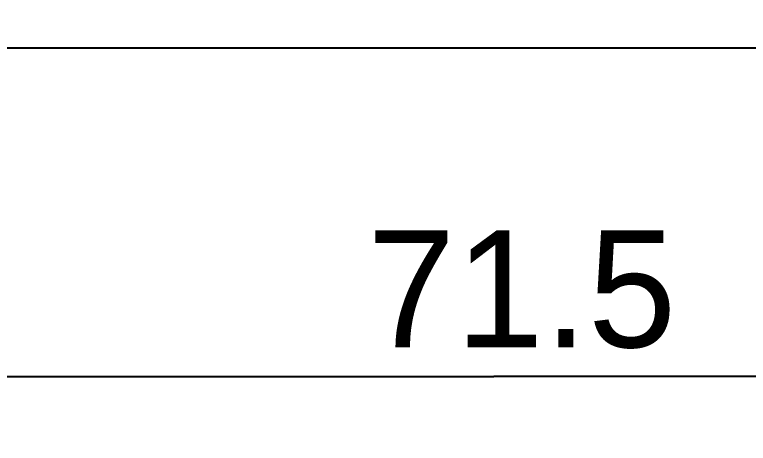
# Model space of a CAD drawing. Extents: x 0 to 420, y 0 to 297.
# Drawn here: x 158.21 to 180.17, y 151.84 to 164.67 of the extents above; entities that cross this region are included whole.
import ezdxf
from ezdxf.enums import TextEntityAlignment as Align

# ---------------------------------------------------------------- set-up
doc = ezdxf.new("R2010")
doc.units = 0
doc.header["$LTSCALE"] = 23.1
doc.layers.add('10000_FRONT', color=7, linetype='CONTINUOUS')
doc.layers.add('10100_DIM_FRONT', color=7, linetype='CONTINUOUS')
doc.dimstyles.get("Standard").update_dxf_attribs({"dimtxt": 2.5, "dimasz": 2.5, "dimexe": 1.25, "dimexo": 0.625, "dimtad": 1, "dimcen": 2.5, "dimazin": 3, "dimtfac": 1, "dimtmove": 0, "dimatfit": 3})

# ---------------------------------------------------------------- blocks, each defined once
blk = doc.blocks.new('*D0')
at = {"layer": '10100_DIM_FRONT', "color": 7, "linetype": 'CONTINUOUS'}
for p, q in [((136.798, 164.673), (136.798, 151.841)), ((208.298, 164.673), (208.298, 151.841)), ((136.798, 153.841), (172.548, 153.841)), ((208.298, 153.841), (172.548, 153.841))]:
    blk.add_line(p, q, dxfattribs=at)
for points in [[(140.298, 154.341), (136.798, 153.841), (140.298, 153.341)], [(204.798, 153.341), (208.298, 153.841), (204.798, 154.341)]]:
    blk.add_solid(points, dxfattribs=at)
blk.add_text('71.5', height=3.5, dxfattribs=at).set_placement((168.761, 154.716), (178.011, 154.716), align=Align.FIT)

msp = doc.modelspace()

# ---------------------------------------------------------------- linework, layer by layer
at = {"layer": '10000_FRONT', "color": 7, "linetype": 'CONTINUOUS'}
msp.add_line((207.298, 163.673), (137.798, 163.673), dxfattribs=at)

# ---------------------------------------------------------------- dimensions: what is measured, and where the dimension line sits
at = {"layer": '10100_DIM_FRONT', "color": 7, "linetype": 'CONTINUOUS'}
dim = msp.add_linear_dim(base=(208.298, 153.841), p1=(136.798, 164.673), p2=(208.298, 164.673), dimstyle='Standard', dxfattribs=at)
dim.commit()
dim.dimension.update_dxf_attribs({"geometry": '*D0', "text_midpoint": (173.386, 156.466), "dimtype": 128})

doc.saveas('drawing.dxf')
